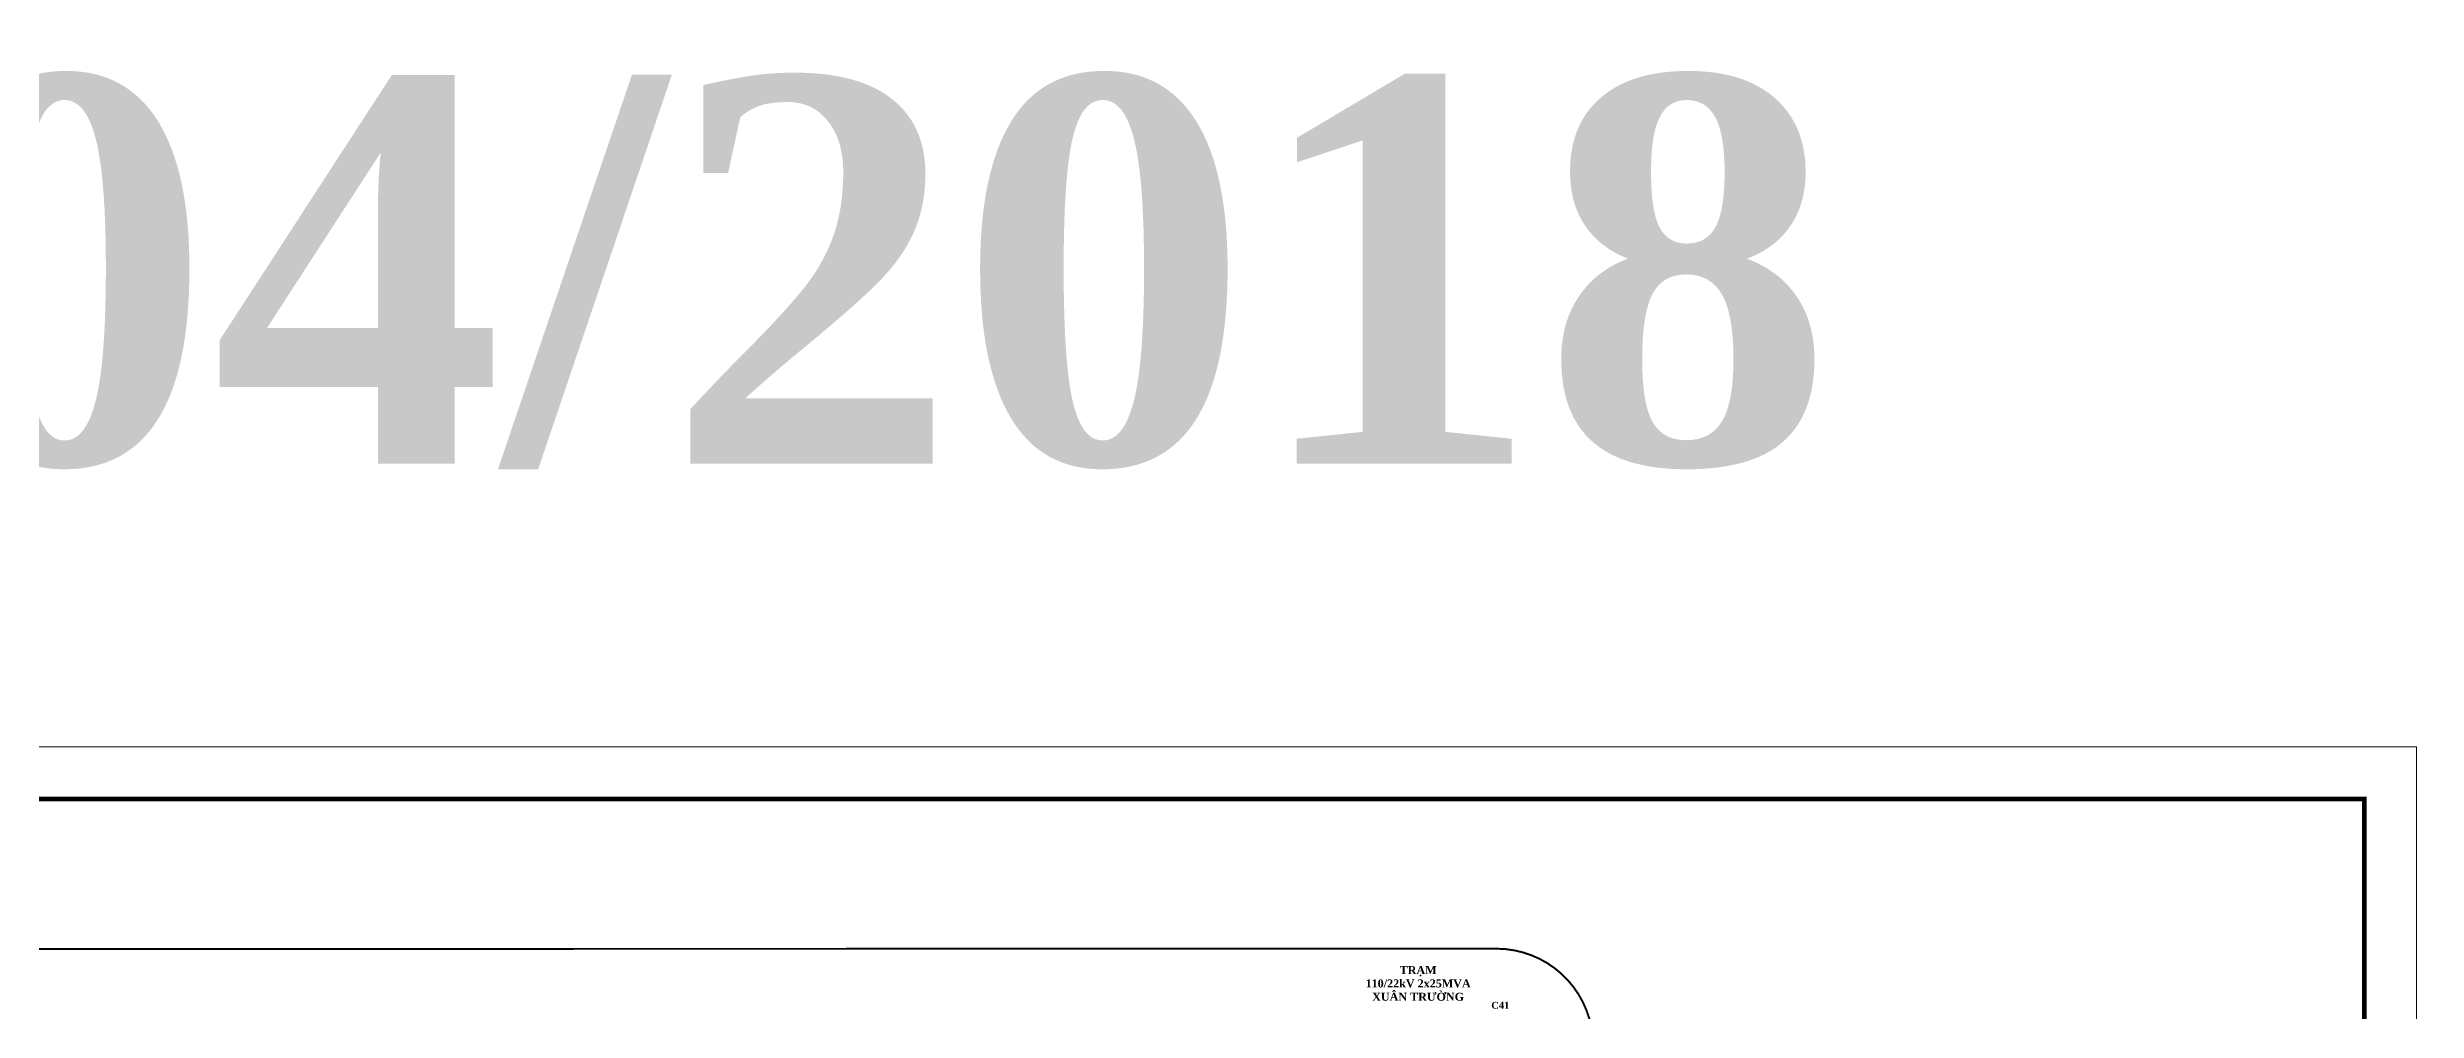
# Model space of a CAD drawing. Header units: inches. Extents: x 4393 to 9189, y -189 to 2360.
# Drawn here: x 6587 to 7812, y 1862 to 2360 of the extents above; entities that cross this region are included whole.
import ezdxf
from ezdxf.enums import TextEntityAlignment as Align

# ---------------------------------------------------------------- set-up
doc = ezdxf.new("R2010")
doc.units = ezdxf.units.IN
doc.header["$MEASUREMENT"] = 0
doc.linetypes.add('DASHED', pattern=[0.75, 0.5, -0.25])
doc.layers.get('Defpoints').update_dxf_attribs({"lineweight": 13})
doc.layers.add('Khung', color=7, linetype='Continuous', lineweight=20)
doc.layers.add('Text', color=7, linetype='Continuous', lineweight=15)
doc.styles.add('TimeNRoman', font='times.ttf')
doc.styles.add('TimeNRoman-B', font='timesbd.ttf')

msp = doc.modelspace()

# ---------------------------------------------------------------- linework, layer by layer
at = {"layer": 'Defpoints'}
msp.add_lwpolyline([(4392.9, -188.9), (7812.2, -188.5), (7812.2, 1998.1), (4396.1, 1998.1)], close=True, dxfattribs=at)
at = {"layer": 'Khung', "const_width": 2.4}
msp.add_lwpolyline([(4433.7, 1971.1), (4426.3, -167.9), (7785.2, -167.7), (7785.2, 1971.1)], close=True, dxfattribs=at)
at = {"layer": 'Khung', "color": 2, "linetype": 'DASHED', "ltscale": 20, "const_width": 1.01}
msp.add_lwpolyline([(7337.5, 1893.7), (5618.9, 1893.4, 0.414173), (5588.9, 1863.4), (5588.9, 1759.1)], format="xyb", dxfattribs=at)
at = {"layer": 'Khung', "color": 2, "linetype": 'DASHED', "ltscale": 20}
msp.add_lwpolyline([(7171.5, 1633.4, 0.966, 0.966, 0), (7273.3, 1633.4, 0.966, 1.01, 0.151495), (7301.6, 1642.2, 1.01, 1.01, 0), (7364.4, 1685.3, 1.01, 1.01, 0.247137), (7386.1, 1726.6, 1.01, 1.01, 0), (7386.2, 1843.7, 1.01, 1.01, 0.41433), (7336.2, 1893.7, 1.01, 1.01, 0), (5618.9, 1893.4, 1.01, 1.01, 0)], format="xyseb", dxfattribs=at)

# ---------------------------------------------------------------- texts
at = {"layer": 'Text', "style": 'TimeNRoman-B'}
msp.add_text('C41', height=3.59, dxfattribs=at).set_placement((7338.2, 1862.6), align=Align.CENTER)
at = {"layer": 'Text', "attachment_point": 5, "style": 'TimeNRoman'}
for s, insert, char_height, width in [('{\\fTimes New Roman|b1|i0|c0|p18;\\C3;Cập nhật: 16/04/2018}', (6134.4, 2212.2), 200, 3491.728), ('{\\fTimes New Roman|b1|i0|c0|p18;TRẠM\\P110/22kV 2x25MVA\\PXUÂN TR\\fTimes New Roman|b1|i0|c163|p18;Ư\\fTimes New Roman|b1|i0|c0|p18;ỜNG}', (7295.7, 1875.7), 4.14, 62.71)]:
    msp.add_mtext(s, dxfattribs=dict(at, insert=insert, char_height=char_height, width=width))

doc.saveas('drawing.dxf')
